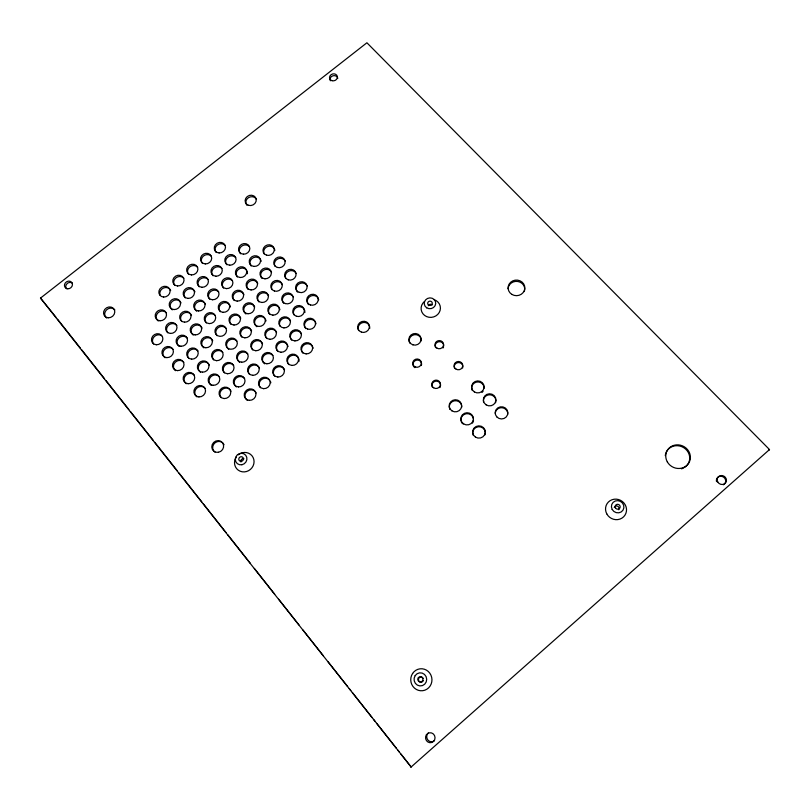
<?xml version="1.0" encoding="UTF-8"?>
<svg xmlns="http://www.w3.org/2000/svg" width="810" height="810" viewBox="0 0 810 810"><rect width="100%" height="100%" fill="white"/><g stroke="black" fill="none" stroke-linecap="round" stroke-linejoin="round"><path stroke-width="1.21" d="M768.599 450.4L769.5 449.56L366.91 42.778L40.5 298.09L411.156 767.019L400.96 754.11M410.873 767.222L769.5 449.56M40.5 298.09L55.951 317.176M57.52 319.16L80.251 347.956M81.82 349.94L104.561 378.746M106.13 380.73L128.871 409.526M130.44 411.51L153.181 440.306M154.75 442.29L177.491 471.096M179.05 473.08L201.791 501.876M203.361 503.86L226.101 532.656M227.671 534.651L250.411 563.446M254.33 568.407L274.722 594.226M278.64 599.197L299.022 625.016M302.95 629.977L323.332 655.796M328.04 661.76L347.642 686.576M349.211 688.571L350.781 690.555M352.35 692.54L371.952 717.366M373.521 719.351L375.091 721.335M376.66 723.32L396.262 748.146M397.832 750.131L399.391 752.125M443.536 346.994A4.303 4.09 -8.7 0 1 443.05 347.966M435.608 347.672A4.303 4.09 -8.7 0 1 438.564 341.779A4.303 4.09 -8.7 0 1 443.738 345.941M414.831 367.639A4.313 4.121 -12.3 0 1 413.556 362.232A4.313 4.121 -12.3 0 1 419.084 360.42A4.313 4.121 -12.3 0 1 421.342 365.523M66.42 288.755A4.151 3.675 -35.6 0 1 72.252 282.974M716.526 481.596A4.749 4.404 29.9 0 1 719.482 476.432A4.749 4.404 29.9 0 1 725.284 479.155A4.749 4.404 29.9 0 1 723.35 484.795M434.535 740.603A4.981 4.728 82.5 0 1 427.862 739.955A4.981 4.728 82.5 0 1 428.389 732.939M508.062 288.704A8.343 7.786 -0.4 0 1 517.954 281.505A8.343 7.786 -0.4 0 1 524.323 291.58M495.204 413.373A6.308 6.085 4.9 0 1 501.876 407.714A6.308 6.085 4.9 0 1 507.789 414.183M473.344 435.537A6.308 6.136 2.1 0 1 478.609 426.728A6.308 6.136 2.1 0 1 484.987 434.838M449.904 409.394A6.247 6.034 -5 0 1 454.359 400.818A6.247 6.034 -5 0 1 461.761 407.136M473.485 420.137A6.277 6.085 -1.8 0 1 472.433 423.124M462.48 423.731A6.277 6.085 -1.8 0 1 464.464 414.274A6.277 6.085 -1.8 0 1 473.384 418.557M483.084 391.24A6.237 5.994 -1.4 0 1 482.011 392.415M472.291 390.562A6.237 5.994 -1.4 0 1 476.685 382.047A6.237 5.994 -1.4 0 1 484.117 388.294M483.499 401.962A6.267 6.034 1.5 0 1 490.05 394.774A6.267 6.034 1.5 0 1 495.588 402.732M454.633 368.53A4.333 4.141 -5.5 0 1 458.278 362.556A4.333 4.141 -5.5 0 1 462.632 368.013M440.367 386.653A4.344 4.171 -9.2 0 1 439.86 387.636M432.358 387.17A4.344 4.171 -9.2 0 1 435.476 381.226A4.344 4.171 -9.2 0 1 440.599 385.58M185.206 297.827A5.791 5.265 -31.1 0 1 186.948 289.757A5.791 5.265 -31.1 0 1 194.967 291.782M196.739 311.242A5.812 5.306 -31.2 0 1 196.8 302.626A5.812 5.306 -31.2 0 1 205.487 304.236M206.277 322.906A5.832 5.356 -31.4 0 1 207.37 315.161A5.832 5.356 -31.4 0 1 215.359 315.617M228.774 349.393A5.883 5.457 -31.9 0 1 228.197 341.091A5.883 5.457 -31.9 0 1 236.844 341.05A5.903 5.468 -31.8 0 1 230.749 349.231A5.903 5.468 -31.8 0 1 226.891 340.565A5.903 5.468 -31.8 0 1 236.824 341.142M239.638 362.333A5.913 5.498 -32.1 0 1 239.031 353.97A5.913 5.498 -32.1 0 1 247.728 353.929M216.938 335.623A5.862 5.407 -31.6 0 1 218.022 327.817A5.862 5.407 -31.6 0 1 226.061 328.273A5.883 5.417 -31.6 0 1 219.935 336.352A5.883 5.417 -31.6 0 1 216.118 327.767A5.883 5.417 -31.6 0 1 226 328.323M249.52 374.412A5.933 5.548 -32.4 0 1 251.171 365.978A5.933 5.548 -32.4 0 1 259.483 368.155M188.659 274.438A5.751 5.204 -29.6 0 1 189.773 266.905A5.751 5.204 -29.6 0 1 197.64 267.31M274.59 376.113A5.943 5.589 -30.6 0 1 276.19 367.649A5.943 5.589 -30.6 0 1 284.563 369.836M199.098 286.75A5.771 5.245 -29.7 0 1 200.191 279.156A5.771 5.245 -29.7 0 1 208.099 279.572M209.628 299.173A5.791 5.295 -29.8 0 1 210.701 291.519A5.791 5.295 -29.8 0 1 218.66 291.944M220.249 311.698A5.822 5.346 -29.9 0 1 222.598 303.183A5.822 5.346 -29.9 0 1 230.435 306.95M230.951 324.334A5.842 5.386 -30 0 1 232.622 316.123A5.842 5.386 -30 0 1 240.793 318.208M241.765 337.071A5.862 5.437 -30.1 0 1 243.415 328.799A5.862 5.437 -30.1 0 1 251.626 330.915M330.338 80.777A3.959 3.473 -15.3 0 1 332.809 75.846A3.959 3.473 -15.3 0 1 337.8 78.347M224.41 372.853A5.933 5.518 -34 0 1 225.484 364.885A5.933 5.518 -34 0 1 233.614 365.381M236.409 386.947A5.954 5.569 -34.4 0 1 235.811 378.472A5.954 5.569 -34.4 0 1 244.559 378.452M270.408 381.409A5.964 5.599 -32.8 0 1 270.824 382.816M260.405 387.707A5.964 5.599 -32.8 0 1 261.417 379.657A5.964 5.599 -32.8 0 1 269.629 380.173M203.928 347.905A5.883 5.417 -33.3 0 1 203.978 339.106A5.883 5.417 -33.3 0 1 212.767 340.777M193.296 335.117A5.852 5.366 -33 0 1 193.367 326.389A5.852 5.366 -33 0 1 202.105 328.04M174.808 285.444A5.761 5.214 -30.9 0 1 175.952 277.87A5.761 5.214 -30.9 0 1 183.819 278.286M106.738 318.057A5.812 5.214 -35.8 0 1 106.454 309.977A5.812 5.214 -35.8 0 1 114.858 309.916M158.304 321.023A5.822 5.285 -33.8 0 1 157.889 312.903A5.822 5.285 -33.8 0 1 166.374 312.842M172.297 309.865A5.802 5.275 -32.5 0 1 172.419 301.269A5.802 5.275 -32.5 0 1 181.055 302.879M167.68 332.728A5.852 5.336 -34.1 0 1 168.844 324.962A5.852 5.336 -34.1 0 1 176.803 325.428M264.738 363.872A5.913 5.538 -30.4 0 1 264.08 355.479A5.913 5.538 -30.4 0 1 272.818 355.448M252.659 349.93A5.893 5.488 -30.2 0 1 254.299 341.597A5.893 5.488 -30.2 0 1 262.561 343.734M288.714 364.571A5.923 5.569 -28.3 0 1 291.681 355.489A5.923 5.569 -28.3 0 1 299.103 361.189M212.939 275.714A5.751 5.235 -28.2 0 1 214.002 268.161A5.751 5.235 -28.2 0 1 221.91 268.566M202.459 263.473A5.731 5.194 -28.2 0 1 203.543 255.97A5.731 5.194 -28.2 0 1 211.41 256.365M223.509 288.066A5.781 5.285 -28.3 0 1 224.552 280.452A5.781 5.285 -28.3 0 1 232.5 280.867M245.977 314.027A5.822 5.376 -28.3 0 1 245.936 305.35A5.822 5.376 -28.3 0 1 254.725 306.98M234.171 300.52A5.802 5.326 -28.3 0 1 235.821 292.41A5.802 5.326 -28.3 0 1 243.931 294.455M266.703 338.539A5.872 5.468 -28.3 0 1 268.302 330.247A5.872 5.468 -28.3 0 1 276.575 332.363M265.599 319.616A5.852 5.427 -28.3 0 1 266.004 320.973M256.831 326.703A5.852 5.427 -28.3 0 1 256.193 318.482A5.852 5.427 -28.3 0 1 264.84 318.421A5.872 5.437 -28.3 0 1 258.906 326.46A5.872 5.437 -28.3 0 1 254.988 317.884A5.872 5.437 -28.3 0 1 264.91 318.441M302.788 353.079A5.903 5.559 -26.1 0 1 305.005 344.321A5.903 5.559 -26.1 0 1 313.126 348.229M291.61 340.139A5.883 5.508 -26.3 0 1 293.169 331.817A5.883 5.508 -26.3 0 1 301.492 333.943M277.739 351.439A5.903 5.518 -28.3 0 1 280.007 342.711A5.903 5.518 -28.3 0 1 288.056 346.599M216.209 252.548A5.71 5.174 -26.9 0 1 217.262 245.086A5.71 5.174 -26.9 0 1 225.129 245.47M409.698 343.035A6.115 5.802 -12.2 0 1 414.133 334.753A6.115 5.802 -12.2 0 1 421.301 340.787M214.944 452.172A6.085 5.71 -42.2 0 1 214.974 442.867A6.085 5.71 -42.2 0 1 224.026 444.71M153.586 343.997A5.872 5.346 -35.6 0 1 154.224 336.707A5.872 5.346 -35.6 0 1 161.716 335.725M175.638 370.707A5.923 5.437 -36.5 0 1 175.183 362.343A5.923 5.437 -36.5 0 1 183.809 362.313M186.28 383.758A5.943 5.488 -37 0 1 185.804 375.324A5.943 5.488 -37 0 1 194.471 375.303M165.088 357.767A5.893 5.397 -36 0 1 164.653 349.475A5.893 5.397 -36 0 1 173.229 349.434M197.022 396.92A5.974 5.538 -37.6 0 1 196.516 388.425A5.974 5.538 -37.6 0 1 205.234 388.415M179.213 346.417A5.872 5.386 -34.5 0 1 178.757 338.165A5.872 5.386 -34.5 0 1 187.333 338.114M188.76 358.324A5.903 5.427 -34.9 0 1 189.894 350.447A5.903 5.427 -34.9 0 1 197.944 350.922M211.278 385.347A5.954 5.528 -35.8 0 1 210.742 376.893A5.954 5.528 -35.8 0 1 219.449 376.873M200.495 372.256A5.923 5.478 -35.3 0 1 200.556 363.346A5.923 5.478 -35.3 0 1 209.395 365.067M247.263 400.322A5.984 5.619 -34.9 0 1 247.212 391.25A5.984 5.619 -34.9 0 1 256.213 393.012M221.079 397.568A5.974 5.579 -36.4 0 1 222.801 389.043A5.974 5.579 -36.4 0 1 231.113 391.26M160.198 295.316A5.781 5.235 -32.2 0 1 163.367 288.087A5.781 5.235 -32.2 0 1 170.667 290.466M181.713 321.499A5.832 5.326 -32.7 0 1 183.475 313.338A5.832 5.326 -32.7 0 1 191.535 315.404M213.597 359.842A5.903 5.468 -33.6 0 1 214.69 351.935A5.903 5.468 -33.6 0 1 222.77 352.421M258.825 301.877A5.812 5.356 -26.6 0 1 260.425 293.746A5.812 5.356 -26.6 0 1 268.596 295.792M226.729 264.728A5.741 5.224 -26.8 0 1 227.762 257.205A5.741 5.224 -26.8 0 1 235.669 257.6M237.34 277A5.761 5.265 -26.8 0 1 240.337 268.353A5.761 5.265 -26.8 0 1 247.445 273.709M248.032 289.393A5.781 5.316 -26.7 0 1 249.652 281.313A5.781 5.316 -26.7 0 1 257.772 283.338M269.71 314.483A5.832 5.407 -26.5 0 1 271.968 305.917A5.832 5.407 -26.5 0 1 279.926 309.714M240.469 253.773A5.721 5.204 -25.4 0 1 241.481 246.291A5.721 5.204 -25.4 0 1 249.369 246.675M279.916 325.995A5.862 5.457 -26.4 0 1 282.933 318.563A5.862 5.457 -26.4 0 1 290.537 321.033M251.12 265.984A5.751 5.255 -25.3 0 1 253.378 257.651A5.751 5.255 -25.3 0 1 261.184 261.306M261.853 278.296A5.771 5.295 -25.1 0 1 263.442 270.267A5.771 5.295 -25.1 0 1 271.563 272.271M271.927 289.545A5.791 5.346 -24.9 0 1 274.924 282.265A5.791 5.346 -24.9 0 1 282.427 284.654M293.848 314.695A5.842 5.437 -24.5 0 1 298.293 306.828A5.842 5.437 -24.5 0 1 304.894 312.538M283.611 303.244A5.822 5.397 -24.7 0 1 285.16 295.093A5.822 5.397 -24.7 0 1 293.382 297.149M305.745 328.627A5.872 5.488 -24.2 0 1 307.942 319.98A5.872 5.488 -24.2 0 1 316.022 323.828M264.09 253.854A5.731 5.235 -23.8 0 1 267.776 246.432A5.731 5.235 -23.8 0 1 274.894 250.341M274.863 266.085A5.761 5.285 -23.6 0 1 277.84 258.886A5.761 5.285 -23.6 0 1 285.302 261.235M285.727 278.427A5.781 5.326 -23.3 0 1 288.694 271.178A5.781 5.326 -23.3 0 1 296.207 273.547M297.452 292.056A5.802 5.376 -23 0 1 298.981 283.935A5.802 5.376 -23 0 1 307.203 285.97M308.519 304.621A5.832 5.427 -22.6 0 1 310.696 296.075A5.832 5.427 -22.6 0 1 318.725 299.852M246.999 205.335A5.65 5.083 -23.1 0 1 248.579 197.62A5.65 5.083 -23.1 0 1 256.517 199.493M358.597 330.51A5.893 5.548 -18.6 0 1 362.961 322.542A5.893 5.548 -18.6 0 1 369.765 328.344M433.968 299.609A9.68 9.102 -9.9 0 1 439.172 312.589A9.68 9.102 -9.9 0 1 424.602 315.424A9.68 9.102 -9.9 0 1 424.491 301.452M238.302 454.815A10.024 9.487 -42.9 0 1 253.824 459.523A10.024 9.487 -42.9 0 1 242.2 471.795A10.024 9.487 -42.9 0 1 236.51 456.718M665.263 455.595A12.423 11.634 26.5 0 1 683.792 447.707A12.423 11.634 26.5 0 1 684.328 467.583M683.417 468.079A12.423 11.634 26.5 0 1 681.453 468.818M240.965 462.004A2.369 2.238 -42.8 0 1 243.972 458.825M428.308 305.724A2.288 2.147 -9.9 0 1 432.196 304.975M614.253 507.597A2.511 2.4 31.6 0 1 617.655 506.23A2.511 2.4 31.6 0 1 618.739 509.763M423.346 680.491A2.602 2.511 84.9 0 1 419.55 681.736A2.602 2.511 84.9 0 1 419.357 677.606A2.602 2.511 84.9 0 1 423.245 678.496M415.601 367.062A4.323 4.131 -12.3 0 0 421.301 362.313A4.323 4.131 -12.3 0 0 414.254 360.035A4.323 4.131 -12.3 0 0 415.601 367.062M436.934 348.128A4.313 4.101 -8.7 0 0 443.586 344.817A4.313 4.101 -8.7 0 0 437.339 341.03A4.313 4.101 -8.7 0 0 436.934 348.128M67.757 288.795A4.161 3.685 -35.6 0 0 72.201 283.206A4.161 3.685 -35.6 0 0 65.367 282.842A4.161 3.685 -35.6 0 0 67.757 288.795M717.731 481.97A4.759 4.415 29.9 0 0 725.831 482.537A4.759 4.415 29.9 0 0 721.821 475.521A4.759 4.415 29.9 0 0 717.731 481.97M426.374 734.842A5.002 4.749 82.6 0 0 429.908 742.709A5.002 4.749 82.6 0 0 434.575 735.642A5.002 4.749 82.6 0 0 426.374 734.842M511.89 294.415A8.373 7.806 -0.4 0 0 524.829 288.299A8.373 7.806 -0.4 0 0 512.689 280.908A8.373 7.806 -0.4 0 0 511.89 294.415M496.793 416.877A6.328 6.095 4.8 0 0 507.526 414.821A6.328 6.095 4.8 0 0 500.256 406.873A6.328 6.095 4.8 0 0 496.793 416.877M475.45 437.086A6.328 6.146 2 0 0 485.291 432.388A6.328 6.146 2 0 0 476.169 426.465A6.328 6.146 2 0 0 475.45 437.086M451.909 410.832A6.267 6.055 -5.1 0 0 461.67 406.185A6.267 6.055 -5.1 0 0 452.679 400.363A6.267 6.055 -5.1 0 0 451.909 410.832M463.634 423.903A6.298 6.105 -1.9 0 0 473.425 419.236A6.298 6.105 -1.9 0 0 464.373 413.353A6.298 6.105 -1.9 0 0 463.634 423.903M474.376 391.918A6.257 6.004 -1.4 0 0 484.096 387.291A6.257 6.004 -1.4 0 0 475.085 381.53A6.257 6.004 -1.4 0 0 474.376 391.918M486.162 404.868A6.288 6.055 1.5 0 0 495.912 400.221A6.288 6.055 1.5 0 0 486.84 394.399A6.288 6.055 1.5 0 0 486.162 404.868M456 369.097A4.354 4.151 -5.5 0 0 462.763 365.887A4.354 4.151 -5.5 0 0 456.526 361.908A4.354 4.151 -5.5 0 0 456 369.097M433.644 387.798A4.354 4.182 -9.2 0 0 440.438 384.578A4.354 4.182 -9.2 0 0 434.211 380.558A4.354 4.182 -9.2 0 0 433.644 387.798M332.07 80.706A3.969 3.473 -15.3 0 0 337.355 76.555A3.969 3.473 -15.3 0 0 330.986 74.773A3.969 3.473 -15.3 0 0 332.07 80.706M108.257 317.783A5.832 5.224 -35.7 0 0 114.423 309.906A5.832 5.224 -35.7 0 0 104.794 309.369A5.832 5.224 -35.7 0 0 108.257 317.783M160.005 320.76A5.842 5.306 -33.8 0 0 166.121 312.832A5.842 5.306 -33.8 0 0 156.381 312.296A5.842 5.306 -33.8 0 0 160.005 320.76M174.049 309.562A5.822 5.285 -32.4 0 0 180.124 301.664A5.822 5.285 -32.4 0 0 170.394 301.138A5.822 5.285 -32.4 0 0 174.049 309.562M188.041 298.404A5.802 5.275 -31 0 0 194.086 290.547A5.802 5.275 -31 0 0 184.356 290.031A5.802 5.275 -31 0 0 188.041 298.404M170.465 333.447A5.862 5.346 -34.1 0 0 176.58 325.468A5.862 5.346 -34.1 0 0 166.799 324.911A5.862 5.346 -34.1 0 0 170.465 333.447M412.928 344.847A6.136 5.812 -12.2 0 0 420.998 338.145A6.136 5.812 -12.2 0 0 411.024 334.955A6.136 5.812 -12.2 0 0 412.928 344.847M248.589 205.325A5.66 5.093 -23.1 0 0 256.213 199.28A5.66 5.093 -23.1 0 0 247.263 196.557A5.66 5.093 -23.1 0 0 248.589 205.325M219.135 252.953A5.731 5.184 -26.9 0 0 225.069 245.248A5.731 5.184 -26.9 0 0 215.409 244.782A5.731 5.184 -26.9 0 0 219.135 252.953M205.335 263.918A5.751 5.204 -28.2 0 0 211.299 256.183A5.751 5.204 -28.2 0 0 201.639 255.697A5.751 5.204 -28.2 0 0 205.335 263.918M191.494 274.924A5.761 5.214 -29.6 0 0 197.488 267.148A5.761 5.214 -29.6 0 0 187.819 266.662A5.761 5.214 -29.6 0 0 191.494 274.924M177.593 285.97A5.781 5.235 -30.9 0 0 183.627 278.164A5.781 5.235 -30.9 0 0 173.947 277.658A5.781 5.235 -30.9 0 0 177.593 285.97M163.64 297.057A5.802 5.245 -32.2 0 0 169.705 289.221A5.802 5.245 -32.2 0 0 160.036 288.704A5.802 5.245 -32.2 0 0 163.64 297.057M264.981 278.802A5.791 5.316 -25.1 0 0 270.904 270.965A5.791 5.316 -25.1 0 0 261.093 270.469A5.791 5.316 -25.1 0 0 264.981 278.802M277.354 267.452A5.771 5.295 -23.6 0 0 285.09 261.225A5.771 5.295 -23.6 0 0 275.916 258.349A5.771 5.295 -23.6 0 0 277.354 267.452M251.11 289.94A5.802 5.326 -26.7 0 0 257.074 282.072A5.802 5.326 -26.7 0 0 247.252 281.556A5.802 5.326 -26.7 0 0 251.11 289.94M237.198 301.117A5.822 5.346 -28.3 0 0 243.192 293.21A5.822 5.346 -28.3 0 0 233.371 292.693A5.822 5.346 -28.3 0 0 237.198 301.117M223.226 312.336A5.832 5.356 -29.8 0 0 229.25 304.398A5.832 5.356 -29.8 0 0 219.429 303.861A5.832 5.356 -29.8 0 0 223.226 312.336M156.33 344.756A5.883 5.356 -35.5 0 0 162.486 336.747A5.883 5.356 -35.5 0 0 152.695 336.18A5.883 5.356 -35.5 0 0 156.33 344.756M184.548 322.177A5.852 5.336 -32.7 0 0 190.633 314.229A5.852 5.336 -32.7 0 0 180.853 313.683A5.852 5.336 -32.7 0 0 184.548 322.177M198.582 310.949A5.832 5.326 -31.2 0 0 204.626 303.031A5.832 5.326 -31.2 0 0 194.856 302.494A5.832 5.326 -31.2 0 0 198.582 310.949M299.275 292.359A5.822 5.386 -23 0 0 307.061 286.041A5.822 5.386 -23 0 0 297.776 283.105A5.822 5.386 -23 0 0 299.275 292.359M310.392 304.965A5.842 5.437 -22.6 0 0 318.198 298.617A5.842 5.437 -22.6 0 0 308.843 295.64A5.842 5.437 -22.6 0 0 310.392 304.965M288.269 279.855A5.802 5.346 -23.3 0 0 296.025 273.577A5.802 5.346 -23.3 0 0 286.791 270.672A5.802 5.346 -23.3 0 0 288.269 279.855M212.554 299.761A5.812 5.306 -29.7 0 0 218.578 291.873A5.812 5.306 -29.7 0 0 208.798 291.357A5.812 5.306 -29.7 0 0 212.554 299.761M226.486 288.613A5.791 5.295 -28.2 0 0 232.47 280.756A5.791 5.295 -28.2 0 0 222.699 280.25A5.791 5.295 -28.2 0 0 226.486 288.613M240.357 277.506A5.781 5.285 -26.8 0 0 246.311 269.69A5.781 5.285 -26.8 0 0 236.55 269.193A5.781 5.285 -26.8 0 0 240.357 277.506M254.188 266.439A5.761 5.265 -25.3 0 0 260.101 258.653A5.761 5.265 -25.3 0 0 250.341 258.167A5.761 5.265 -25.3 0 0 254.188 266.439M266.531 255.17A5.751 5.245 -23.8 0 0 274.246 248.974A5.751 5.245 -23.8 0 0 265.123 246.129A5.751 5.245 -23.8 0 0 266.531 255.17M248.002 313.733A5.842 5.386 -28.3 0 0 254.006 305.775A5.842 5.386 -28.3 0 0 244.134 305.238A5.842 5.386 -28.3 0 0 248.002 313.733M261.964 302.484A5.832 5.376 -26.6 0 0 267.928 294.557A5.832 5.376 -26.6 0 0 258.056 294.03A5.832 5.376 -26.6 0 0 261.964 302.484M233.999 325.023A5.862 5.407 -29.9 0 0 240.023 317.024A5.862 5.407 -29.9 0 0 230.151 316.477A5.862 5.407 -29.9 0 0 233.999 325.023M205.821 347.733A5.893 5.427 -33.2 0 0 211.926 339.673A5.893 5.427 -33.2 0 0 202.034 339.096A5.893 5.427 -33.2 0 0 205.821 347.733M166.83 357.625A5.913 5.407 -35.9 0 0 172.996 349.555A5.913 5.407 -35.9 0 0 163.154 348.978A5.913 5.407 -35.9 0 0 166.83 357.625M181.015 346.245A5.893 5.397 -34.5 0 0 187.14 338.205A5.893 5.397 -34.5 0 0 177.299 337.628A5.893 5.397 -34.5 0 0 181.015 346.245M195.139 334.894A5.872 5.386 -32.9 0 0 201.234 326.896A5.872 5.386 -32.9 0 0 191.393 326.339A5.872 5.386 -32.9 0 0 195.139 334.894M209.213 323.595A5.852 5.366 -31.4 0 0 215.268 315.627A5.852 5.366 -31.4 0 0 205.436 315.08A5.852 5.366 -31.4 0 0 209.213 323.595M201.973 287.287A5.791 5.265 -29.6 0 0 207.988 279.46A5.791 5.265 -29.6 0 0 198.268 278.954A5.791 5.265 -29.6 0 0 201.973 287.287M215.865 276.21A5.771 5.245 -28.2 0 0 221.839 268.414A5.771 5.245 -28.2 0 0 212.129 267.928A5.771 5.245 -28.2 0 0 215.865 276.21M229.706 265.184A5.751 5.235 -26.8 0 0 235.639 257.418A5.751 5.235 -26.8 0 0 225.929 256.932A5.751 5.235 -26.8 0 0 229.706 265.184M243.486 254.188A5.741 5.214 -25.4 0 0 249.399 246.453A5.741 5.214 -25.4 0 0 239.689 245.977A5.741 5.214 -25.4 0 0 243.486 254.188M241.906 464.737A5.974 5.64 -42.7 0 0 245.713 455.24A5.974 5.64 -42.7 0 0 235.73 457.164A5.974 5.64 -42.7 0 0 241.906 464.737M428.682 305.107A2.308 2.167 -9.9 0 0 432.277 303.416A2.308 2.167 -9.9 0 0 428.996 301.36A2.308 2.167 -9.9 0 0 428.682 305.107M426.728 307.841A5.761 5.417 -9.9 0 0 435.719 303.608A5.761 5.417 -9.9 0 0 427.498 298.465A5.761 5.417 -9.9 0 0 426.728 307.841M606.781 513.874A10.631 10.135 31.7 0 0 624.956 515.18A10.631 10.135 31.7 0 0 616.359 499.152A10.631 10.135 31.7 0 0 606.781 513.874M612.158 509.419A6.338 6.034 31.3 0 0 622.981 510.199A6.338 6.034 31.3 0 0 617.858 500.651A6.338 6.034 31.3 0 0 612.158 509.419M241.431 461.315A2.389 2.258 -42.7 0 0 242.959 457.518A2.389 2.258 -42.7 0 0 238.96 458.278A2.389 2.258 -42.7 0 0 241.431 461.315M269.902 339.289A5.893 5.488 -28.3 0 0 275.916 331.219A5.893 5.488 -28.3 0 0 265.933 330.652A5.893 5.488 -28.3 0 0 269.902 339.289M255.808 350.73A5.913 5.498 -30.2 0 0 261.863 342.62A5.913 5.498 -30.2 0 0 251.869 342.043A5.913 5.498 -30.2 0 0 255.808 350.73M191.646 359.154A5.913 5.447 -34.9 0 0 197.792 351.054A5.913 5.447 -34.9 0 0 187.9 350.467A5.913 5.447 -34.9 0 0 191.646 359.154M177.43 370.615A5.933 5.457 -36.4 0 0 183.607 362.485A5.933 5.457 -36.4 0 0 173.704 361.878A5.933 5.457 -36.4 0 0 177.43 370.615M188.123 383.707A5.964 5.508 -36.9 0 0 194.309 375.516A5.964 5.508 -36.9 0 0 184.356 374.908A5.964 5.508 -36.9 0 0 188.123 383.707M202.389 372.175A5.943 5.498 -35.3 0 0 208.535 364.014A5.943 5.498 -35.3 0 0 198.582 363.417A5.943 5.498 -35.3 0 0 202.389 372.175M216.594 360.673A5.923 5.478 -33.6 0 0 222.709 352.563A5.923 5.478 -33.6 0 0 212.767 351.965A5.923 5.478 -33.6 0 0 216.594 360.673M244.853 337.821A5.883 5.457 -30.1 0 0 250.898 329.771A5.883 5.457 -30.1 0 0 240.965 329.204A5.883 5.457 -30.1 0 0 244.853 337.821M361.493 332.171A5.913 5.569 -18.6 0 0 369.33 325.721A5.913 5.569 -18.6 0 0 359.792 322.663A5.913 5.569 -18.6 0 0 361.493 332.171M274.418 291.013A5.812 5.356 -24.9 0 0 282.204 284.725A5.812 5.356 -24.9 0 0 272.98 281.789A5.812 5.356 -24.9 0 0 274.418 291.013M285.383 303.588A5.832 5.407 -24.7 0 0 293.2 297.26A5.832 5.407 -24.7 0 0 283.915 294.293A5.832 5.407 -24.7 0 0 285.383 303.588M296.45 316.275A5.862 5.457 -24.5 0 0 304.287 309.906A5.862 5.457 -24.5 0 0 294.941 306.909A5.862 5.457 -24.5 0 0 296.45 316.275M307.618 329.073A5.883 5.508 -24.2 0 0 315.475 322.653A5.883 5.508 -24.2 0 0 306.079 319.626A5.883 5.508 -24.2 0 0 307.618 329.073M294.911 340.899A5.903 5.518 -26.2 0 0 300.905 332.799A5.903 5.518 -26.2 0 0 290.871 332.232A5.903 5.518 -26.2 0 0 294.911 340.899M283.935 327.898A5.872 5.468 -26.4 0 0 289.919 319.859A5.872 5.468 -26.4 0 0 279.946 319.302A5.872 5.468 -26.4 0 0 283.935 327.898M272.899 315.13A5.852 5.427 -26.5 0 0 278.873 307.152A5.852 5.427 -26.5 0 0 268.95 306.615A5.852 5.427 -26.5 0 0 272.899 315.13M615.458 507.809A2.531 2.42 31.3 0 0 619.792 508.123A2.531 2.42 31.3 0 0 617.746 504.306A2.531 2.42 31.3 0 0 615.458 507.809M241.663 362.212A5.923 5.518 -32.1 0 0 247.749 354.071A5.923 5.518 -32.1 0 0 237.755 353.484A5.923 5.518 -32.1 0 0 241.663 362.212M227.468 373.734A5.943 5.528 -34 0 0 233.584 365.563A5.943 5.528 -34 0 0 223.59 364.956A5.943 5.528 -34 0 0 227.468 373.734M213.212 385.307A5.964 5.538 -35.8 0 0 219.368 377.095A5.964 5.538 -35.8 0 0 209.365 376.478A5.964 5.538 -35.8 0 0 213.212 385.307M198.906 396.92A5.984 5.559 -37.5 0 0 205.102 388.668A5.984 5.559 -37.5 0 0 195.089 388.041A5.984 5.559 -37.5 0 0 198.906 396.92M224.137 398.56A5.994 5.589 -36.3 0 0 230.303 390.288A5.994 5.589 -36.3 0 0 220.249 389.661A5.994 5.589 -36.3 0 0 224.137 398.56M238.434 386.917A5.974 5.579 -34.4 0 0 244.559 378.675A5.974 5.579 -34.4 0 0 234.515 378.057A5.974 5.579 -34.4 0 0 238.434 386.917M252.669 375.313A5.954 5.569 -32.4 0 0 258.765 367.112A5.954 5.569 -32.4 0 0 248.721 366.505A5.954 5.569 -32.4 0 0 252.669 375.313M266.854 363.761A5.933 5.548 -30.3 0 0 272.919 355.59A5.933 5.548 -30.3 0 0 262.875 354.993A5.933 5.548 -30.3 0 0 266.854 363.761M280.989 352.239A5.913 5.538 -28.3 0 0 287.013 344.108A5.913 5.538 -28.3 0 0 276.979 343.531A5.913 5.538 -28.3 0 0 280.989 352.239M306.15 353.889A5.923 5.569 -26.1 0 0 312.144 345.738A5.923 5.569 -26.1 0 0 302.059 345.151A5.923 5.569 -26.1 0 0 306.15 353.889M292.025 365.432A5.943 5.589 -28.3 0 0 298.06 357.25A5.943 5.589 -28.3 0 0 287.965 356.653A5.943 5.589 -28.3 0 0 292.025 365.432M277.85 377.025A5.964 5.599 -30.5 0 0 283.915 368.803A5.964 5.599 -30.5 0 0 273.82 368.196A5.964 5.599 -30.5 0 0 277.85 377.025M263.625 388.658A5.974 5.619 -32.7 0 0 269.73 380.396A5.974 5.619 -32.7 0 0 259.625 379.779A5.974 5.619 -32.7 0 0 263.625 388.658M249.338 400.342A5.994 5.629 -34.9 0 0 255.484 392.04A5.994 5.629 -34.9 0 0 245.369 391.412A5.994 5.629 -34.9 0 0 249.338 400.342M218.477 452.274A6.095 5.721 -42.2 0 0 222.416 442.614A6.095 5.721 -42.2 0 0 212.23 444.579A6.095 5.721 -42.2 0 0 218.477 452.274M412.624 673.434A11.016 10.601 84.8 0 0 420.481 690.738A11.016 10.601 84.8 0 0 430.94 675.125A11.016 10.601 84.8 0 0 412.624 673.434M667.308 461.862A12.464 11.664 26.4 0 0 688.632 463.269A12.464 11.664 26.4 0 0 678.253 444.862A12.464 11.664 26.4 0 0 667.308 461.862M415.176 675.601A6.571 6.318 85 0 0 419.853 685.918A6.571 6.318 85 0 0 426.09 676.603A6.571 6.318 85 0 0 415.176 675.601M418.284 677.859A2.622 2.531 85 0 0 420.167 681.979A2.622 2.531 85 0 0 422.658 678.253A2.622 2.531 85 0 0 418.284 677.859"/></g></svg>
